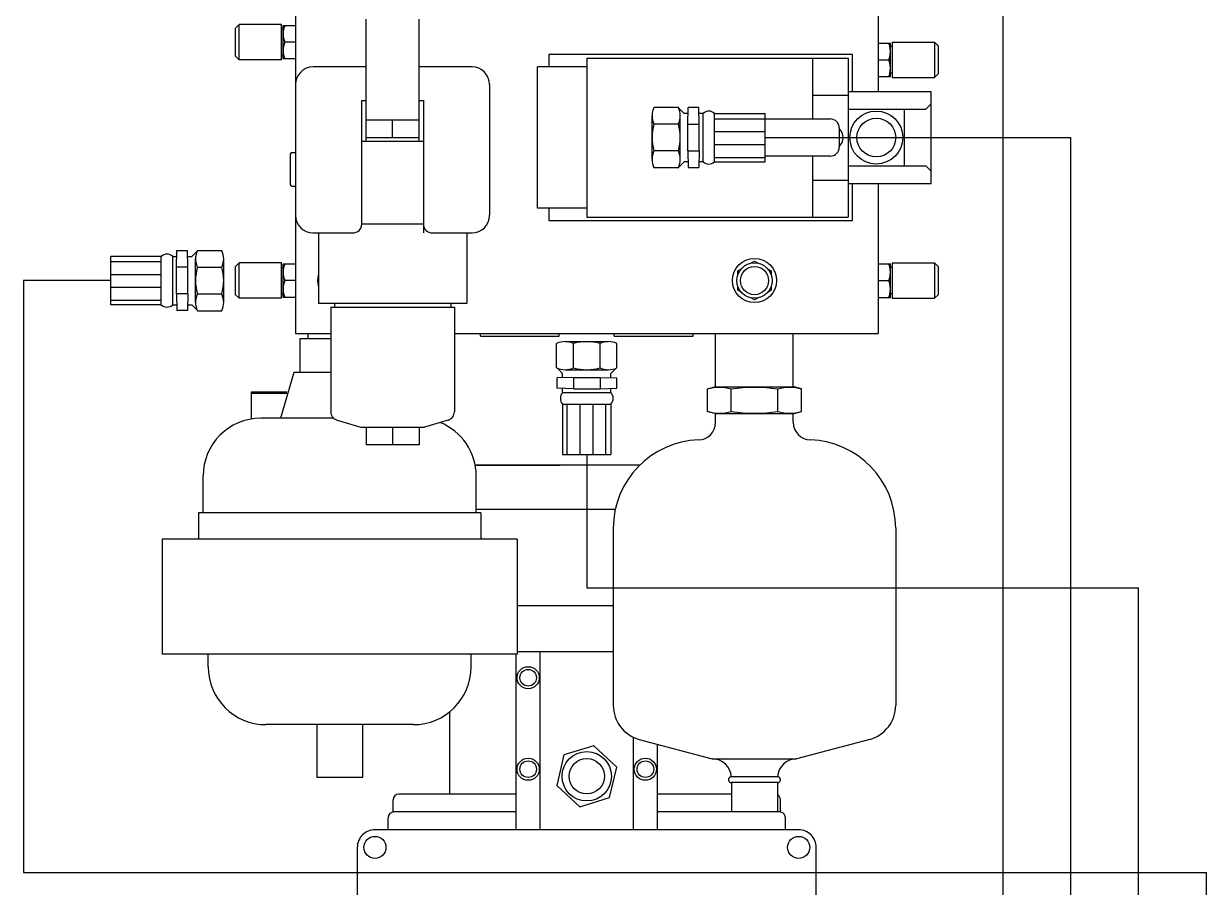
# Model space of a CAD drawing. Extents: x 0 to 34, y 0 to 22.
# Drawn here: x 4.167 to 7.244, y 6.925 to 9.172 of the extents above; entities that cross this region are included whole.
import ezdxf

# ---------------------------------------------------------------- set-up
doc = ezdxf.new("R2010")
doc.units = 0
doc.header["$LTSCALE"] = 0.375
doc.header["$MEASUREMENT"] = 0
doc.linetypes.add('PHANTOM', pattern=[2.5, 1.25, -0.25, 0.25, -0.25, 0.25, -0.25])
doc.layers.get('0').update_dxf_attribs({"color": 4})
for name, color, linetype in [('1', 4, 'Continuous'), ('_GEOM_251_PHAN_67108_0_LEFT_', 251, 'PHANTOM'), ('TEXT', 7, 'Continuous')]:
    doc.layers.add(name, color=color, linetype=linetype)

# ---------------------------------------------------------------- blocks, each defined once
blk = doc.blocks.new('A$C30462145')
at = {"layer": '1', "color": 2, "lineweight": -3}
for p, q in [((0.2384, 2.8986), (0.175, 2.8986)), ((0.2393, 2.8967), (0.253, 2.883)), ((0.263, 2.8549), (0.2641, 2.8984)), ((0.2916, 2.8984), (0.2641, 2.8984)), ((0.2927, 2.8549), (0.2916, 2.8984)), ((0.1701, 2.7636), (0.1701, 2.8768)), ((0.2432, 2.7636), (0.2432, 2.8768)), ((0.2636, 2.883), (0.253, 2.883)), ((0.3027, 2.883), (0.2921, 2.883)), ((0.3027, 2.7574), (0.3027, 2.883)), ((0.3324, 2.7574), (0.3324, 2.883)), ((0.3324, 2.883), (0.4639, 2.883)), ((0.3324, 2.8693), (0.4639, 2.8693)), ((0.4639, 2.7574), (0.4639, 2.883)), ((0.2384, 2.8551), (0.175, 2.8551)), ((0.263, 2.7855), (0.263, 2.8549)), ((0.263, 2.8549), (0.2927, 2.8549)), ((0.2927, 2.7855), (0.2927, 2.8549)), ((0.3324, 2.8356), (0.4639, 2.8356)), ((0.3324, 2.8019), (0.4639, 2.8019)), ((0.2384, 2.7854), (0.175, 2.7854)), ((0.263, 2.7855), (0.2641, 2.742)), ((0.263, 2.7855), (0.2927, 2.7855)), ((0.2927, 2.7855), (0.2916, 2.742)), ((0.2384, 2.7418), (0.175, 2.7418)), ((0.2393, 2.7436), (0.253, 2.7574)), ((0.2636, 2.7574), (0.253, 2.7574)), ((0.2641, 2.742), (0.2916, 2.742)), ((0.3027, 2.7574), (0.2921, 2.7574)), ((0.3324, 2.7682), (0.4639, 2.7682)), ((0.3324, 2.7574), (0.4639, 2.7574)), ((-1.0674, 2.4829), (-1.0663, 2.5263)), ((-1.0663, 2.5263), (-1.0387, 2.5263)), ((-1.0377, 2.4829), (-1.0387, 2.5263)), ((-1.014, 2.5246), (-1.0277, 2.511)), ((-1.0131, 2.5266), (-0.9496, 2.5266)), ((-1.2386, 2.3853), (-1.2386, 2.511)), ((-1.1071, 2.511), (-1.2386, 2.511)), ((-1.1071, 2.4973), (-1.2386, 2.4973)), ((-1.1071, 2.3853), (-1.1071, 2.511)), ((-1.0774, 2.3853), (-1.0774, 2.511)), ((-1.0774, 2.511), (-1.0668, 2.511)), ((-1.0383, 2.511), (-1.0277, 2.511)), ((-1.0179, 2.3915), (-1.0179, 2.5048)), ((-0.9448, 2.3915), (-0.9448, 2.5048)), ((-1.1071, 2.4635), (-1.2386, 2.4635)), ((-1.0674, 2.4134), (-1.0674, 2.4829)), ((-1.0377, 2.4829), (-1.0674, 2.4829)), ((-1.0377, 2.4134), (-1.0377, 2.4829)), ((-1.0131, 2.483), (-0.9496, 2.483)), ((-1.1071, 2.4298), (-1.2386, 2.4298)), ((-1.0674, 2.4134), (-1.0663, 2.37)), ((-1.0377, 2.4134), (-1.0674, 2.4134)), ((-1.0377, 2.4134), (-1.0387, 2.37)), ((-1.0131, 2.4133), (-0.9496, 2.4133)), ((-1.1071, 2.3961), (-1.2386, 2.3961)), ((-1.1071, 2.3853), (-1.2386, 2.3853)), ((-1.0774, 2.3853), (-1.0668, 2.3853)), ((-1.0387, 2.37), (-1.0663, 2.37)), ((-1.0383, 2.3853), (-1.0277, 2.3853)), ((-1.0139, 2.3716), (-1.0277, 2.3853)), ((-1.0131, 2.3698), (-0.9496, 2.3698)), ((-0.0784, 2.221), (-0.0784, 2.2845)), ((-0.0566, 2.2893), (0.0566, 2.2893)), ((-0.0348, 2.221), (-0.0348, 2.2845)), ((0.0348, 2.221), (0.0348, 2.2845)), ((0.0784, 2.221), (0.0784, 2.2845)), ((-0.0766, 2.2202), (-0.0628, 2.2065)), ((-0.0566, 2.2162), (0.0566, 2.2162)), ((0.0765, 2.2202), (0.0628, 2.2065)), ((-0.0347, 2.1965), (-0.0782, 2.1954)), ((-0.0782, 2.1954), (-0.0782, 2.1679)), ((-0.0628, 2.1959), (-0.0628, 2.2065)), ((-0.0347, 2.1965), (0.0347, 2.1965)), ((-0.0347, 2.1965), (-0.0347, 2.1668)), ((0.0347, 2.1965), (0.0782, 2.1954)), ((0.0347, 2.1965), (0.0347, 2.1668)), ((0.0628, 2.1959), (0.0628, 2.2065)), ((0.0782, 2.1679), (0.0782, 2.1954)), ((-0.0347, 2.1668), (-0.0782, 2.1679)), ((-0.0628, 2.1568), (-0.0628, 2.1674)), ((-0.0628, 2.1568), (0.0628, 2.1568)), ((-0.0347, 2.1668), (0.0347, 2.1668)), ((0.0347, 2.1668), (0.0782, 2.1679)), ((0.0628, 2.1568), (0.0628, 2.1674)), ((-0.0628, 2.1271), (0.0628, 2.1271)), ((-0.0628, 2.1271), (-0.0628, 1.9956)), ((-0.052, 2.1271), (-0.052, 1.9956)), ((-0.0183, 2.1271), (-0.0183, 1.9956)), ((0.0154, 2.1271), (0.0154, 1.9956)), ((0.0491, 2.1271), (0.0491, 1.9956)), ((0.0628, 2.1271), (0.0628, 1.9956)), ((-0.0628, 1.9956), (0.0628, 1.9956))]:
    blk.add_line(p, q, dxfattribs=at)
for centre, radius, start, end in [((0.2219, 2.8768), 0.0518, 155.1171, 204.8829), ((0.1915, 2.8768), 0.0518, 335.1171, 24.8829), ((0.3175, 2.8674), 0.0216, 46.4389, 133.5611), ((0.2989, 2.8202), 0.1288, 164.2981, 195.7019), ((0.1145, 2.8202), 0.1288, 344.2981, 15.7019), ((0.2219, 2.7636), 0.0518, 155.1171, 204.8829), ((0.1915, 2.7636), 0.0518, 335.1171, 24.8829), ((0.3175, 2.773), 0.0216, 226.4389, 313.5611), ((-0.9662, 2.5048), 0.0518, 155.1171, 204.8829), ((-0.9966, 2.5048), 0.0518, 335.1171, 24.8829), ((-1.0922, 2.4954), 0.0216, 46.4389, 133.5611), ((-0.8892, 2.4482), 0.1288, 164.2981, 195.7019), ((-1.0736, 2.4482), 0.1288, 344.2981, 15.7019), ((-0.9662, 2.3915), 0.0518, 155.1171, 204.8829), ((-0.9966, 2.3915), 0.0518, 335.1171, 24.8829), ((-1.0922, 2.401), 0.0216, 226.4389, 313.5611), ((-0.0566, 2.2376), 0.0518, 65.1171, 114.8829), ((0, 2.1606), 0.1288, 74.2981, 105.7019), ((0.0566, 2.2376), 0.0518, 65.1171, 114.8829), ((-0.0566, 2.268), 0.0518, 245.1171, 294.8829), ((0, 2.345), 0.1288, 254.2981, 285.7019), ((0.0566, 2.268), 0.0518, 245.1171, 294.8829), ((-0.0472, 2.1419), 0.0216, 136.4389, 223.5611), ((0.0472, 2.1419), 0.0216, 316.4389, 43.5611)]:
    blk.add_arc(centre, radius, start, end, dxfattribs=at)
at = {"layer": '_GEOM_251_PHAN_67108_0_LEFT_', "linetype": 'Continuous', "lineweight": -3, "ltscale": 0.4533}
for p, q in [((-0.7579, 3.4127), (-0.7579, 2.3104)), ((-0.3445, 2.3104), (0.7579, 2.3104))]:
    blk.add_line(p, q, dxfattribs=at)
at = {"layer": '_GEOM_251_PHAN_67108_0_LEFT_', "linetype": 'Continuous', "lineweight": -3, "ltscale": 0.1946}
blk.add_line((0.7579, 3.4127), (0.7579, 2.9396), dxfattribs=at)
at = {"layer": '_GEOM_251_PHAN_67108_0_LEFT_', "linetype": 'Continuous', "lineweight": -3, "ltscale": 0.0053}
for p, q in [((-0.9049, 3.1142), (-0.914, 3.105)), ((0.9049, 3.0682), (0.914, 3.0591)), ((-0.9049, 3.0223), (-0.914, 3.0315)), ((0.9049, 2.9764), (0.914, 2.9856)), ((-0.9049, 2.4941), (-0.914, 2.4849)), ((0.9049, 2.4941), (0.914, 2.4849)), ((-0.9049, 2.4022), (-0.914, 2.4114)), ((0.9049, 2.4022), (0.914, 2.4114))]:
    blk.add_line(p, q, dxfattribs=at)
at = {"layer": '_GEOM_251_PHAN_67108_0_LEFT_', "linetype": 'Continuous', "lineweight": -3, "ltscale": 0.0378}
for p, q in [((-0.9049, 3.0223), (-0.9049, 3.1142)), ((-0.7946, 3.0223), (-0.7946, 3.1142)), ((0.7946, 3.0682), (0.7946, 2.9764)), ((0.9049, 3.0682), (0.9049, 2.9764)), ((0.5879, 2.9309), (0.6798, 2.9309)), ((0.5879, 2.7095), (0.6798, 2.7095)), ((-0.9049, 2.4022), (-0.9049, 2.4941)), ((-0.7946, 2.4022), (-0.7946, 2.4941)), ((0.7946, 2.4941), (0.7946, 2.4022)), ((0.9049, 2.4941), (0.9049, 2.4022)), ((-0.7579, 2.3104), (-0.666, 2.3104)), ((0.3353, 2.1716), (0.3353, 2.3104)), ((0.5374, 2.1716), (0.5374, 2.3104)), ((-0.8727, 2.1588), (-0.7808, 2.1588)), ((-0.7808, 2.1542), (-0.8727, 2.1542))]:
    blk.add_line(p, q, dxfattribs=at)
at = {"layer": '_GEOM_251_PHAN_67108_0_LEFT_', "linetype": 'Continuous', "lineweight": -3, "ltscale": 0.0453}
for p, q in [((-0.7946, 3.1142), (-0.9049, 3.1142)), ((0.7946, 3.0682), (0.9049, 3.0682)), ((-0.7946, 3.0223), (-0.9049, 3.0223)), ((0.7946, 2.9764), (0.9049, 2.9764)), ((-0.7946, 2.4941), (-0.9049, 2.4941)), ((0.7946, 2.4941), (0.9049, 2.4941)), ((-0.7946, 2.4022), (-0.9049, 2.4022)), ((0.7946, 2.4022), (0.9049, 2.4022))]:
    blk.add_line(p, q, dxfattribs=at)
at = {"layer": '_GEOM_251_PHAN_67108_0_LEFT_', "linetype": 'Continuous', "lineweight": -3, "ltscale": 0.0359}
for p, q in [((-0.79, 3.0246), (-0.79, 3.1119)), ((0.79, 2.9787), (0.79, 3.0659)), ((-0.79, 2.4045), (-0.79, 2.4918)), ((0.79, 2.4045), (0.79, 2.4918)), ((-0.7464, 2.2966), (-0.7464, 2.2093))]:
    blk.add_line(p, q, dxfattribs=at)
at = {"layer": '_GEOM_251_PHAN_67108_0_LEFT_', "linetype": 'Continuous', "lineweight": -3, "ltscale": 0.0132}
for p, q in [((-0.79, 3.1119), (-0.7579, 3.1119)), ((0.7579, 3.0659), (0.79, 3.0659)), ((-0.7579, 3.0246), (-0.79, 3.0246)), ((-0.0988, 3.0361), (-0.0988, 3.0039)), ((0.7579, 2.9787), (0.79, 2.9787)), ((-0.0988, 2.6365), (-0.0988, 2.6043)), ((-0.79, 2.4918), (-0.7579, 2.4918)), ((0.7579, 2.4918), (0.79, 2.4918)), ((-0.7579, 2.4045), (-0.79, 2.4045)), ((0.7579, 2.4045), (0.79, 2.4045))]:
    blk.add_line(p, q, dxfattribs=at)
at = {"layer": '_GEOM_251_PHAN_67108_0_LEFT_', "linetype": 'Continuous', "lineweight": -3}
for p, q in [((-0.7869, 3.1093), (-0.7877, 3.1068)), ((-0.7861, 3.1119), (-0.7869, 3.1093)), ((-0.7898, 3.0948), (-0.79, 3.0924)), ((-0.79, 3.0924), (-0.79, 3.0901)), ((-0.79, 3.0901), (-0.79, 3.0877)), ((-0.79, 3.0877), (-0.7898, 3.0853)), ((-0.7896, 3.0972), (-0.7898, 3.0948)), ((-0.7898, 3.0853), (-0.7896, 3.0829)), ((-0.7892, 3.0996), (-0.7896, 3.0972)), ((-0.7896, 3.0829), (-0.7892, 3.0805)), ((-0.7888, 3.102), (-0.7892, 3.0996)), ((-0.7892, 3.0805), (-0.7888, 3.0781)), ((-0.7883, 3.1044), (-0.7888, 3.102)), ((-0.7888, 3.0781), (-0.7883, 3.0757)), ((-0.7877, 3.1068), (-0.7883, 3.1044)), ((-0.7898, 3.0512), (-0.79, 3.0488)), ((-0.79, 3.0488), (-0.79, 3.0464)), ((-0.7896, 3.0536), (-0.7898, 3.0512)), ((-0.7892, 3.0559), (-0.7896, 3.0536)), ((-0.7888, 3.0583), (-0.7892, 3.0559)), ((-0.7883, 3.0608), (-0.7888, 3.0583)), ((-0.7883, 3.0757), (-0.7877, 3.0733)), ((-0.7877, 3.0632), (-0.7883, 3.0608)), ((-0.7877, 3.0733), (-0.7869, 3.0708)), ((-0.7869, 3.0657), (-0.7877, 3.0632)), ((-0.7869, 3.0708), (-0.7861, 3.0682)), ((-0.7861, 3.0682), (-0.7869, 3.0657)), ((0.7869, 3.0634), (0.7861, 3.0659)), ((0.7877, 3.0609), (0.7869, 3.0634)), ((0.7883, 3.0585), (0.7877, 3.0609)), ((0.7888, 3.056), (0.7883, 3.0585)), ((0.7892, 3.0537), (0.7888, 3.056)), ((0.7896, 3.0513), (0.7892, 3.0537)), ((0.7898, 3.0489), (0.7896, 3.0513)), ((0.79, 3.0465), (0.7898, 3.0489)), ((-0.79, 3.0464), (-0.79, 3.044)), ((-0.79, 3.044), (-0.7898, 3.0417)), ((-0.7898, 3.0417), (-0.7896, 3.0393)), ((-0.7896, 3.0393), (-0.7892, 3.0369)), ((-0.7892, 3.0369), (-0.7888, 3.0345)), ((-0.7888, 3.0345), (-0.7883, 3.0321)), ((-0.7883, 3.0321), (-0.7877, 3.0297)), ((-0.7877, 3.0297), (-0.7869, 3.0272)), ((-0.7869, 3.0272), (-0.7861, 3.0246)), ((0.7861, 3.0223), (0.7869, 3.0249)), ((0.7869, 3.0198), (0.7861, 3.0223)), ((0.7869, 3.0249), (0.7877, 3.0274)), ((0.7877, 3.0173), (0.7869, 3.0198)), ((0.7877, 3.0274), (0.7883, 3.0298)), ((0.7883, 3.0148), (0.7877, 3.0173)), ((0.7883, 3.0298), (0.7888, 3.0322)), ((0.7888, 3.0322), (0.7892, 3.0346)), ((0.7892, 3.0346), (0.7896, 3.037)), ((0.7896, 3.037), (0.7898, 3.0394)), ((0.7898, 3.0394), (0.79, 3.0417)), ((0.79, 3.0441), (0.79, 3.0465)), ((0.79, 3.0417), (0.79, 3.0441)), ((0.7877, 2.9837), (0.7883, 2.9862)), ((0.7888, 3.0124), (0.7883, 3.0148)), ((0.7883, 2.9862), (0.7888, 2.9886)), ((0.7892, 3.01), (0.7888, 3.0124)), ((0.7888, 2.9886), (0.7892, 2.991)), ((0.7896, 3.0076), (0.7892, 3.01)), ((0.7892, 2.991), (0.7896, 2.9934)), ((0.7898, 3.0053), (0.7896, 3.0076)), ((0.7896, 2.9934), (0.7898, 2.9957)), ((0.79, 3.0029), (0.7898, 3.0053)), ((0.7898, 2.9957), (0.79, 2.9981)), ((0.79, 3.0005), (0.79, 3.0029)), ((0.79, 2.9981), (0.79, 3.0005)), ((0.7861, 2.9787), (0.7869, 2.9812)), ((0.7869, 2.9812), (0.7877, 2.9837)), ((-0.7898, 2.4747), (-0.79, 2.4724)), ((-0.79, 2.4724), (-0.79, 2.47)), ((-0.79, 2.47), (-0.79, 2.4676)), ((-0.79, 2.4676), (-0.7898, 2.4652)), ((-0.7896, 2.4771), (-0.7898, 2.4747)), ((-0.7898, 2.4652), (-0.7896, 2.4628)), ((-0.7892, 2.4795), (-0.7896, 2.4771)), ((-0.7896, 2.4628), (-0.7892, 2.4605)), ((-0.7888, 2.4819), (-0.7892, 2.4795)), ((-0.7883, 2.4843), (-0.7888, 2.4819)), ((-0.7877, 2.4868), (-0.7883, 2.4843)), ((-0.7869, 2.4892), (-0.7877, 2.4868)), ((-0.7861, 2.4918), (-0.7869, 2.4892)), ((0.7869, 2.4892), (0.7861, 2.4918)), ((0.7877, 2.4868), (0.7869, 2.4892)), ((0.7883, 2.4843), (0.7877, 2.4868)), ((0.7888, 2.4819), (0.7883, 2.4843)), ((0.7892, 2.4795), (0.7888, 2.4819)), ((0.7896, 2.4771), (0.7892, 2.4795)), ((0.7892, 2.4605), (0.7896, 2.4628)), ((0.7898, 2.4747), (0.7896, 2.4771)), ((0.7896, 2.4628), (0.7898, 2.4652)), ((0.79, 2.4724), (0.7898, 2.4747)), ((0.7898, 2.4652), (0.79, 2.4676)), ((0.79, 2.47), (0.79, 2.4724)), ((0.79, 2.4676), (0.79, 2.47)), ((-0.7896, 2.4335), (-0.7898, 2.4311)), ((-0.7892, 2.4359), (-0.7896, 2.4335)), ((-0.7892, 2.4605), (-0.7888, 2.4581)), ((-0.7888, 2.4383), (-0.7892, 2.4359)), ((-0.7888, 2.4581), (-0.7883, 2.4557)), ((-0.7883, 2.4407), (-0.7888, 2.4383)), ((-0.7883, 2.4557), (-0.7877, 2.4532)), ((-0.7877, 2.4431), (-0.7883, 2.4407)), ((-0.7877, 2.4532), (-0.7869, 2.4507)), ((-0.7869, 2.4456), (-0.7877, 2.4431)), ((-0.7869, 2.4507), (-0.7861, 2.4482)), ((-0.7861, 2.4482), (-0.7869, 2.4456)), ((0.7861, 2.4482), (0.7869, 2.4507)), ((0.7869, 2.4456), (0.7861, 2.4482)), ((0.7869, 2.4507), (0.7877, 2.4532)), ((0.7877, 2.4431), (0.7869, 2.4456)), ((0.7877, 2.4532), (0.7883, 2.4557)), ((0.7883, 2.4407), (0.7877, 2.4431)), ((0.7883, 2.4557), (0.7888, 2.4581)), ((0.7888, 2.4383), (0.7883, 2.4407)), ((0.7888, 2.4581), (0.7892, 2.4605)), ((0.7892, 2.4359), (0.7888, 2.4383)), ((0.7896, 2.4335), (0.7892, 2.4359)), ((0.7898, 2.4311), (0.7896, 2.4335)), ((-0.7898, 2.4311), (-0.79, 2.4287)), ((-0.79, 2.4287), (-0.79, 2.4263)), ((-0.79, 2.4263), (-0.79, 2.424)), ((-0.79, 2.424), (-0.7898, 2.4216)), ((-0.7898, 2.4216), (-0.7896, 2.4192)), ((-0.7896, 2.4192), (-0.7892, 2.4168)), ((-0.7892, 2.4168), (-0.7888, 2.4144)), ((-0.7888, 2.4144), (-0.7883, 2.412)), ((-0.7883, 2.412), (-0.7877, 2.4096)), ((-0.7877, 2.4096), (-0.7869, 2.4071)), ((-0.7869, 2.4071), (-0.7861, 2.4045)), ((0.7861, 2.4045), (0.7869, 2.4071)), ((0.7869, 2.4071), (0.7877, 2.4096)), ((0.7877, 2.4096), (0.7883, 2.412)), ((0.7883, 2.412), (0.7888, 2.4144)), ((0.7888, 2.4144), (0.7892, 2.4168)), ((0.7892, 2.4168), (0.7896, 2.4192)), ((0.7896, 2.4192), (0.7898, 2.4216)), ((0.79, 2.4287), (0.7898, 2.4311)), ((0.7898, 2.4216), (0.79, 2.424)), ((0.79, 2.4263), (0.79, 2.4287)), ((0.79, 2.424), (0.79, 2.4263)), ((0.3144, 2.167), (0.3221, 2.1687)), ((0.3221, 2.1687), (0.3297, 2.17)), ((0.3297, 2.17), (0.3373, 2.1708)), ((0.3373, 2.1708), (0.3449, 2.171)), ((0.3449, 2.171), (0.3525, 2.1708)), ((0.3525, 2.1708), (0.36, 2.17)), ((0.36, 2.17), (0.3676, 2.1687)), ((0.3676, 2.1687), (0.3754, 2.167)), ((0.3754, 2.167), (0.3909, 2.1687)), ((0.3909, 2.1687), (0.406, 2.17)), ((0.406, 2.17), (0.4212, 2.1708)), ((0.4212, 2.1708), (0.4364, 2.171)), ((0.4364, 2.171), (0.4515, 2.1708)), ((0.4515, 2.1708), (0.4667, 2.17)), ((0.4667, 2.17), (0.4818, 2.1687)), ((0.4818, 2.1687), (0.4973, 2.167)), ((0.4973, 2.167), (0.5051, 2.1687)), ((0.5051, 2.1687), (0.5127, 2.17)), ((0.5127, 2.17), (0.5202, 2.1708)), ((0.5202, 2.1708), (0.5278, 2.171)), ((0.5278, 2.171), (0.5354, 2.1708)), ((0.543, 2.17), (0.5506, 2.1687)), ((0.5506, 2.1687), (0.5583, 2.167)), ((0.3144, 2.1073), (0.3221, 2.1056)), ((0.3221, 2.1056), (0.3297, 2.1043)), ((0.3297, 2.1043), (0.3373, 2.1035)), ((0.3373, 2.1035), (0.3449, 2.1032)), ((0.3449, 2.1032), (0.3525, 2.1035)), ((0.3525, 2.1035), (0.36, 2.1043)), ((0.36, 2.1043), (0.3676, 2.1056)), ((0.3676, 2.1056), (0.3754, 2.1073)), ((0.3754, 2.1073), (0.3909, 2.1056)), ((0.3909, 2.1056), (0.406, 2.1043)), ((0.406, 2.1043), (0.4212, 2.1035)), ((0.4212, 2.1035), (0.4364, 2.1032)), ((0.4364, 2.1032), (0.4515, 2.1035)), ((0.4515, 2.1035), (0.4667, 2.1043)), ((0.4667, 2.1043), (0.4818, 2.1056)), ((0.4818, 2.1056), (0.4973, 2.1073)), ((0.4973, 2.1073), (0.5051, 2.1056)), ((0.5051, 2.1056), (0.5127, 2.1043)), ((0.5127, 2.1043), (0.5202, 2.1035)), ((0.5202, 2.1035), (0.5278, 2.1032)), ((0.5278, 2.1032), (0.5354, 2.1035)), ((0.543, 2.1043), (0.5506, 2.1056)), ((0.5506, 2.1056), (0.5583, 2.1073))]:
    blk.add_line(p, q, dxfattribs=at)
at = {"layer": '_GEOM_251_PHAN_67108_0_LEFT_', "linetype": 'Continuous', "lineweight": -3, "ltscale": 0.1303}
for p, q in [((-0.5741, 2.811), (-0.5741, 3.128)), ((-0.4364, 2.811), (-0.4364, 3.128))]:
    blk.add_line(p, q, dxfattribs=at)
at = {"layer": '_GEOM_251_PHAN_67108_0_LEFT_', "linetype": 'Continuous', "lineweight": -3, "ltscale": 0.0302}
for p, q in [((-0.914, 3.0315), (-0.914, 3.105)), ((0.914, 3.0591), (0.914, 2.9856)), ((-0.914, 2.4114), (-0.914, 2.4849)), ((0.914, 2.4849), (0.914, 2.4114))]:
    blk.add_line(p, q, dxfattribs=at)
at = {"layer": '_GEOM_251_PHAN_67108_0_LEFT_', "linetype": 'Continuous', "lineweight": -3, "ltscale": 0.0019}
for p, q in [((-0.7946, 3.1027), (-0.79, 3.1027)), ((0.7946, 3.0568), (0.79, 3.0568)), ((-0.7946, 3.0338), (-0.79, 3.0338)), ((0.7946, 2.9879), (0.79, 2.9879)), ((-0.7946, 2.4826), (-0.79, 2.4826)), ((0.7946, 2.4826), (0.79, 2.4826)), ((-0.7946, 2.4137), (-0.79, 2.4137)), ((0.7946, 2.4137), (0.79, 2.4137))]:
    blk.add_line(p, q, dxfattribs=at)
at = {"layer": '_GEOM_251_PHAN_67108_0_LEFT_', "linetype": 'Continuous', "lineweight": -3, "ltscale": 0.0116}
for p, q in [((-0.7579, 3.0682), (-0.7861, 3.0682)), ((0.7579, 3.0223), (0.7861, 3.0223)), ((-0.7579, 2.4482), (-0.7861, 2.4482)), ((0.7579, 2.4482), (0.7861, 2.4482))]:
    blk.add_line(p, q, dxfattribs=at)
at = {"layer": '_GEOM_251_PHAN_67108_0_LEFT_', "linetype": 'Continuous', "lineweight": -3, "ltscale": 0.3249}
for p, q in [((0.6913, 3.0361), (-0.0988, 3.0361)), ((-0.0988, 2.6043), (0.6913, 2.6043))]:
    blk.add_line(p, q, dxfattribs=at)
at = {"layer": '_GEOM_251_PHAN_67108_0_LEFT_', "linetype": 'Continuous', "lineweight": -3, "ltscale": 0.17}
for p, q in [((0, 3.0269), (0, 2.6135)), ((0.6798, 3.0269), (0.6798, 2.6135))]:
    blk.add_line(p, q, dxfattribs=at)
at = {"layer": '_GEOM_251_PHAN_67108_0_LEFT_', "linetype": 'Continuous', "lineweight": -3, "ltscale": 0.2796}
for p, q in [((0, 3.0269), (0.6798, 3.0269)), ((0, 2.6135), (0.6798, 2.6135))]:
    blk.add_line(p, q, dxfattribs=at)
at = {"layer": '_GEOM_251_PHAN_67108_0_LEFT_', "linetype": 'Continuous', "lineweight": -3, "ltscale": 0.0652}
for p, q in [((0.5879, 2.8684), (0.5879, 3.0269)), ((0.5879, 2.6135), (0.5879, 2.772))]:
    blk.add_line(p, q, dxfattribs=at)
at = {"layer": '_GEOM_251_PHAN_67108_0_LEFT_', "linetype": 'Continuous', "lineweight": -3, "ltscale": 0.0397}
for p, q in [((0.6913, 2.9396), (0.6913, 3.0361)), ((0.6913, 2.6043), (0.6913, 2.7008)), ((-0.666, 2.2093), (-0.7625, 2.2093))]:
    blk.add_line(p, q, dxfattribs=at)
at = {"layer": '_GEOM_251_PHAN_67108_0_LEFT_', "linetype": 'Continuous', "lineweight": -3, "ltscale": 0.0567}
for p, q in [((-0.5741, 3.0039), (-0.7119, 3.0039)), ((-0.2986, 3.0039), (-0.4364, 3.0039)), ((-0.5741, 2.8661), (-0.4364, 2.8661)), ((-0.5741, 2.8202), (-0.4364, 2.8202)), ((-0.4364, 2.021), (-0.5741, 2.021)), ((-0.7028, 1.2931), (-0.7028, 1.1553)), ((-0.5833, 1.2931), (-0.5833, 1.1553)), ((0.3766, 1.1423), (0.3766, 1.0664)), ((0.4961, 1.1423), (0.4961, 1.0664))]:
    blk.add_line(p, q, dxfattribs=at)
at = {"layer": '_GEOM_251_PHAN_67108_0_LEFT_', "linetype": 'Continuous', "lineweight": -3, "ltscale": 0.1511}
blk.add_line((-0.1286, 2.6365), (-0.1286, 3.0039), dxfattribs=at)
at = {"layer": '_GEOM_251_PHAN_67108_0_LEFT_', "linetype": 'Continuous', "lineweight": -3, "ltscale": 0.0529}
for p, q in [((0, 3.0039), (-0.1286, 3.0039)), ((0, 2.6365), (-0.1286, 2.6365))]:
    blk.add_line(p, q, dxfattribs=at)
at = {"layer": '_GEOM_251_PHAN_67108_0_LEFT_', "linetype": 'Continuous', "lineweight": -3, "ltscale": 0.1398}
blk.add_line((-0.2526, 2.6181), (-0.2526, 2.958), dxfattribs=at)
at = {"layer": '_GEOM_251_PHAN_67108_0_LEFT_', "linetype": 'Continuous', "lineweight": -3, "ltscale": 0.0888}
for p, q in [((0.6798, 2.9396), (0.8957, 2.9396)), ((0.6798, 2.7008), (0.8957, 2.7008))]:
    blk.add_line(p, q, dxfattribs=at)
at = {"layer": '_GEOM_251_PHAN_67108_0_LEFT_', "linetype": 'Continuous', "lineweight": -3, "ltscale": 0.0982}
blk.add_line((0.8957, 2.7008), (0.8957, 2.9396), dxfattribs=at)
at = {"layer": '_GEOM_251_PHAN_67108_0_LEFT_', "linetype": 'Continuous', "lineweight": -3, "ltscale": 0.1322}
for p, q in [((-0.5856, 2.5951), (-0.5856, 2.9167)), ((-0.666, 2.3793), (-0.3445, 2.3793))]:
    blk.add_line(p, q, dxfattribs=at)
at = {"layer": '_GEOM_251_PHAN_67108_0_LEFT_', "linetype": 'Continuous', "lineweight": -3, "ltscale": 0.0047}
for p, q in [((-0.5856, 2.9167), (-0.5741, 2.9167)), ((-0.4364, 2.9167), (-0.4249, 2.9167))]:
    blk.add_line(p, q, dxfattribs=at)
at = {"layer": '_GEOM_251_PHAN_67108_0_LEFT_', "linetype": 'Continuous', "lineweight": -3, "ltscale": 0.1417}
for p, q in [((-0.4249, 2.9167), (-0.4249, 2.5722)), ((-0.504, 1.0661), (-0.504, 1.0976)), ((0.504, 1.0661), (0.504, 1.0976)), ((-0.5167, 1.0195), (-0.5167, 1.0511)), ((0.5167, 1.0195), (0.5167, 1.0511))]:
    blk.add_line(p, q, dxfattribs=at)
at = {"layer": '_GEOM_251_PHAN_67108_0_LEFT_', "linetype": 'Continuous', "lineweight": -3, "ltscale": 0.0831}
for p, q in [((0.6798, 2.8937), (0.8819, 2.8937)), ((0.6798, 2.7467), (0.8819, 2.7467))]:
    blk.add_line(p, q, dxfattribs=at)
at = {"layer": '_GEOM_251_PHAN_67108_0_LEFT_', "linetype": 'Continuous', "lineweight": -3, "ltscale": 0.0604}
blk.add_line((0.8268, 2.7467), (0.8268, 2.8937), dxfattribs=at)
at = {"layer": '_GEOM_251_PHAN_67108_0_LEFT_', "linetype": 'Continuous', "lineweight": -3, "ltscale": 0.008}
for p, q in [((0.8819, 2.8937), (0.8957, 2.9075)), ((0.8819, 2.7467), (0.8957, 2.7329))]:
    blk.add_line(p, q, dxfattribs=at)
at = {"layer": '_GEOM_251_PHAN_67108_0_LEFT_', "linetype": 'Continuous', "lineweight": -3, "ltscale": 0.0189}
for p, q in [((-0.5052, 2.8202), (-0.5052, 2.8661)), ((-0.5741, 2.0669), (-0.5741, 2.021)), ((-0.5052, 2.0669), (-0.5052, 2.021)), ((-0.4364, 2.0669), (-0.4364, 2.021))]:
    blk.add_line(p, q, dxfattribs=at)
at = {"layer": '_GEOM_251_PHAN_67108_0_LEFT_', "linetype": 'Continuous', "lineweight": -3, "ltscale": 0.0699}
for p, q in [((0.6339, 2.8684), (0.4639, 2.8684)), ((0.6339, 2.772), (0.4639, 2.772))]:
    blk.add_line(p, q, dxfattribs=at)
at = {"layer": '_GEOM_251_PHAN_67108_0_LEFT_', "linetype": 'Continuous', "lineweight": -3, "ltscale": 0.0208}
blk.add_line((0.6568, 2.8455), (0.6568, 2.7949), dxfattribs=at)
at = {"layer": '_GEOM_251_PHAN_67108_0_LEFT_', "linetype": 'Continuous', "lineweight": -3, "ltscale": 0.0661}
for p, q in [((-0.5856, 2.811), (-0.4249, 2.811)), ((-0.4249, 2.5951), (-0.5856, 2.5951))]:
    blk.add_line(p, q, dxfattribs=at)
at = {"layer": '_GEOM_251_PHAN_67108_0_LEFT_', "linetype": 'Continuous', "lineweight": -3, "ltscale": 0.0321}
blk.add_line((-0.7717, 2.7766), (-0.7717, 2.6985), dxfattribs=at)
at = {"layer": '_GEOM_251_PHAN_67108_0_LEFT_', "linetype": 'Continuous', "lineweight": -3, "ltscale": 0.0038}
for p, q in [((-0.7671, 2.7812), (-0.7579, 2.7812)), ((-0.7671, 2.6939), (-0.7579, 2.6939)), ((-0.6568, 2.3885), (-0.6568, 2.3793)), ((-0.3537, 2.3885), (-0.3537, 2.3793))]:
    blk.add_line(p, q, dxfattribs=at)
at = {"layer": '_GEOM_251_PHAN_67108_0_LEFT_', "linetype": 'Continuous', "lineweight": -3, "ltscale": 0.1606}
blk.add_line((0.7579, 2.7008), (0.7579, 2.3104), dxfattribs=at)
at = {"layer": '_GEOM_251_PHAN_67108_0_LEFT_', "linetype": 'Continuous', "lineweight": -3, "ltscale": 0.0425}
for p, q in [((-0.7119, 2.5722), (-0.6086, 2.5722)), ((-0.4019, 2.5722), (-0.2986, 2.5722))]:
    blk.add_line(p, q, dxfattribs=at)
at = {"layer": '_GEOM_251_PHAN_67108_0_LEFT_', "linetype": 'Continuous', "lineweight": -3, "ltscale": 0.0756}
for p, q in [((-0.6982, 2.5722), (-0.6982, 2.3885)), ((-0.3123, 2.5722), (-0.3123, 2.3885))]:
    blk.add_line(p, q, dxfattribs=at)
at = {"layer": '_GEOM_251_PHAN_67108_0_LEFT_', "linetype": 'Continuous', "lineweight": -3, "ltscale": 0.0045}
for p, q in [((0.4269, 2.4931), (0.4364, 2.4985)), ((0.4364, 2.4985), (0.4458, 2.4931)), ((0.3927, 2.4734), (0.4022, 2.4788)), ((0.3927, 2.4625), (0.3927, 2.4734)), ((0.4705, 2.4788), (0.48, 2.4734)), ((0.48, 2.4734), (0.48, 2.4625)), ((0.3927, 2.423), (0.3927, 2.4338)), ((0.48, 2.4338), (0.48, 2.423)), ((0.4022, 2.4175), (0.3927, 2.423)), ((0.4364, 2.3978), (0.4269, 2.4033)), ((0.4458, 2.4033), (0.4364, 2.3978)), ((0.48, 2.423), (0.4705, 2.4175))]:
    blk.add_line(p, q, dxfattribs=at)
at = {"layer": '_GEOM_251_PHAN_67108_0_LEFT_', "linetype": 'Continuous', "lineweight": -3, "ltscale": 0.1587}
blk.add_line((-0.3123, 2.3885), (-0.6982, 2.3885), dxfattribs=at)
at = {"layer": '_GEOM_251_PHAN_67108_0_LEFT_', "linetype": 'Continuous', "lineweight": -3, "ltscale": 0.1119}
for p, q in [((-0.666, 2.3793), (-0.666, 2.1071)), ((-0.3445, 2.3793), (-0.3445, 2.1071))]:
    blk.add_line(p, q, dxfattribs=at)
at = {"layer": '_GEOM_251_PHAN_67108_0_LEFT_', "linetype": 'Continuous', "lineweight": -3, "ltscale": 0.0057}
blk.add_line((-0.7257, 2.3104), (-0.7257, 2.2966), dxfattribs=at)
at = {"layer": '_GEOM_251_PHAN_67108_0_LEFT_', "linetype": 'Continuous', "lineweight": -3, "ltscale": 0.0028}
for p, q in [((-0.2768, 2.3035), (-0.2768, 2.3104)), ((-0.0716, 2.3035), (-0.0716, 2.3104)), ((0.0716, 2.3035), (0.0716, 2.3104)), ((0.2768, 2.3035), (0.2768, 2.3104))]:
    blk.add_line(p, q, dxfattribs=at)
at = {"layer": '_GEOM_251_PHAN_67108_0_LEFT_', "linetype": 'Continuous', "lineweight": -3, "ltscale": 0.0331}
blk.add_line((-0.666, 2.2966), (-0.7464, 2.2966), dxfattribs=at)
at = {"layer": '_GEOM_251_PHAN_67108_0_LEFT_', "linetype": 'Continuous', "lineweight": -3, "ltscale": 0.0844}
for p, q in [((-0.2768, 2.3035), (-0.0716, 2.3035)), ((0.0716, 2.3035), (0.2768, 2.3035))]:
    blk.add_line(p, q, dxfattribs=at)
at = {"layer": '_GEOM_251_PHAN_67108_0_LEFT_', "linetype": 'Continuous', "lineweight": -3, "ltscale": 0.0511}
blk.add_line((-0.7625, 2.2093), (-0.7969, 2.0899), dxfattribs=at)
at = {"layer": '_GEOM_251_PHAN_67108_0_LEFT_', "linetype": 'Continuous', "lineweight": -3, "ltscale": 0.0558}
for p, q in [((-0.8727, 2.0879), (-0.8727, 2.1588)), ((-0.9984, 1.8443), (-0.9984, 1.9399)), ((-0.2877, 1.8443), (-0.2877, 1.9399))]:
    blk.add_line(p, q, dxfattribs=at)
at = {"layer": '_GEOM_251_PHAN_67108_0_LEFT_', "linetype": 'Continuous', "lineweight": -3, "ltscale": 0.0079}
for p, q in [((0.3144, 2.167), (0.333, 2.1716)), ((0.5583, 2.167), (0.5397, 2.1716)), ((0.333, 2.1027), (0.3144, 2.1073)), ((0.5397, 2.1027), (0.5583, 2.1073))]:
    blk.add_line(p, q, dxfattribs=at)
at = {"layer": '_GEOM_251_PHAN_67108_0_LEFT_', "linetype": 'Continuous', "lineweight": -3, "ltscale": 0.0246}
for p, q in [((0.3144, 2.1073), (0.3144, 2.167)), ((0.3754, 2.1073), (0.3754, 2.167)), ((0.4973, 2.1073), (0.4973, 2.167)), ((0.5583, 2.1073), (0.5583, 2.167))]:
    blk.add_line(p, q, dxfattribs=at)
at = {"layer": '_GEOM_251_PHAN_67108_0_LEFT_', "linetype": 'Continuous', "lineweight": -3, "ltscale": 0.085}
for p, q in [((0.333, 2.1716), (0.5397, 2.1716)), ((0.333, 2.1027), (0.5397, 2.1027))]:
    blk.add_line(p, q, dxfattribs=at)
at = {"layer": '_GEOM_251_PHAN_67108_0_LEFT_', "linetype": 'Continuous', "lineweight": -3, "ltscale": 0.0031}
for p, q in [((0.5354, 2.1708), (0.543, 2.17)), ((0.5354, 2.1035), (0.543, 2.1043))]:
    blk.add_line(p, q, dxfattribs=at)
at = {"layer": '_GEOM_251_PHAN_67108_0_LEFT_', "linetype": 'Continuous', "lineweight": -3, "ltscale": 0.0095}
for p, q in [((0.3353, 2.0796), (0.3353, 2.1027)), ((0.5374, 2.0796), (0.5374, 2.1027))]:
    blk.add_line(p, q, dxfattribs=at)
at = {"layer": '_GEOM_251_PHAN_67108_0_LEFT_', "linetype": 'Continuous', "lineweight": -3, "ltscale": 0.0571}
blk.add_line((-0.6583, 2.0899), (-0.8484, 2.0899), dxfattribs=at)
at = {"layer": '_GEOM_251_PHAN_67108_0_LEFT_', "linetype": 'Continuous', "lineweight": -3, "ltscale": 0.0264}
for p, q in [((-0.6495, 2.085), (-0.5879, 2.0669)), ((-0.361, 2.085), (-0.4226, 2.0669))]:
    blk.add_line(p, q, dxfattribs=at)
at = {"layer": '_GEOM_251_PHAN_67108_0_LEFT_', "linetype": 'Continuous', "lineweight": -3, "ltscale": 0.068}
blk.add_line((-0.5879, 2.0669), (-0.4226, 2.0669), dxfattribs=at)
at = {"layer": '_GEOM_251_PHAN_67108_0_LEFT_', "linetype": 'Continuous', "lineweight": -3, "ltscale": 0.1161}
blk.add_line((0.1378, 1.9682), (-0.2904, 1.9682), dxfattribs=at)
at = {"layer": '_GEOM_251_PHAN_67108_0_LEFT_', "linetype": 'Continuous', "lineweight": -3, "ltscale": 0.116}
blk.add_line((-0.2903, 1.9679), (-0.0689, 1.9679), dxfattribs=at)
at = {"layer": '_GEOM_251_PHAN_67108_0_LEFT_', "linetype": 'Continuous', "lineweight": -3, "ltscale": 0.0893}
blk.add_line((-0.2877, 1.8533), (0.0742, 1.8533), dxfattribs=at)
at = {"layer": '_GEOM_251_PHAN_67108_0_LEFT_', "linetype": 'Continuous', "lineweight": -3, "ltscale": 0.0283}
for p, q in [((-1.0105, 1.8443), (-1.0105, 1.7754)), ((-0.2756, 1.8443), (-0.2756, 1.7754))]:
    blk.add_line(p, q, dxfattribs=at)
at = {"layer": '_GEOM_251_PHAN_67108_0_LEFT_', "linetype": 'Continuous', "lineweight": -3, "ltscale": 0.3022}
blk.add_line((-0.2756, 1.8443), (-1.0105, 1.8443), dxfattribs=at)
at = {"layer": '_GEOM_251_PHAN_67108_0_LEFT_', "linetype": 'Continuous', "lineweight": -3, "ltscale": 0.1506}
for p, q in [((0.0689, 1.8041), (0.0689, 1.3433)), ((0.8038, 1.8041), (0.8038, 1.3433))]:
    blk.add_line(p, q, dxfattribs=at)
at = {"layer": '_GEOM_251_PHAN_67108_0_LEFT_', "linetype": 'Continuous', "lineweight": -3, "ltscale": 0.1228}
for p, q in [((-1.1047, 1.7754), (-1.1047, 1.4768)), ((-0.1814, 1.7754), (-0.1814, 1.4768))]:
    blk.add_line(p, q, dxfattribs=at)
at = {"layer": '_GEOM_251_PHAN_67108_0_LEFT_', "linetype": 'Continuous', "lineweight": -3, "ltscale": 0.3797}
for p, q in [((-0.1814, 1.7754), (-1.1047, 1.7754)), ((-0.1814, 1.4768), (-1.1047, 1.4768))]:
    blk.add_line(p, q, dxfattribs=at)
at = {"layer": '_GEOM_251_PHAN_67108_0_LEFT_', "linetype": 'Continuous', "lineweight": -3, "ltscale": 0.3674}
for p, q in [((0.0689, 1.6023), (-0.1814, 1.6023)), ((0.0689, 1.4821), (-0.1814, 1.4821))]:
    blk.add_line(p, q, dxfattribs=at)
at = {"layer": '_GEOM_251_PHAN_67108_0_LEFT_', "linetype": 'Continuous', "lineweight": -3, "ltscale": 0.0142}
for p, q in [((-0.1212, 1.0195), (-0.1212, 1.4821)), ((-0.1837, 1.0195), (-0.1837, 1.4768)), ((0.1212, 1.0195), (0.1212, 1.2604)), ((0.1837, 1.0195), (0.1837, 1.2418))]:
    blk.add_line(p, q, dxfattribs=at)
at = {"layer": '_GEOM_251_PHAN_67108_0_LEFT_', "linetype": 'Continuous', "lineweight": -3, "ltscale": 0.1332}
for p, q in [((-0.9849, 1.4431), (-0.9849, 1.4768)), ((-0.3012, 1.4431), (-0.3012, 1.4768)), ((-0.356, 1.1126), (-0.356, 1.3272))]:
    blk.add_line(p, q, dxfattribs=at)
at = {"layer": '_GEOM_251_PHAN_67108_0_LEFT_', "linetype": 'Continuous', "lineweight": -3, "ltscale": 0.0944}
blk.add_line((-0.4512, 1.2931), (-0.8349, 1.2931), dxfattribs=at)
at = {"layer": '_GEOM_251_PHAN_67108_0_LEFT_', "linetype": 'Continuous', "lineweight": -3, "ltscale": 0.0788}
for p, q in [((0.1366, 1.2547), (0.3266, 1.2042)), ((0.7361, 1.2547), (0.5461, 1.2042))]:
    blk.add_line(p, q, dxfattribs=at)
at = {"layer": '_GEOM_251_PHAN_67108_0_LEFT_'}
blk.add_line((0.3266, 1.2042), (0.5461, 1.2042), dxfattribs=at)
at = {"layer": '_GEOM_251_PHAN_67108_0_LEFT_', "linetype": 'Continuous', "lineweight": -3, "ltscale": 0.0491}
for p, q in [((-0.5833, 1.1553), (-0.7028, 1.1553)), ((0.4961, 1.0664), (0.3766, 1.0664))]:
    blk.add_line(p, q, dxfattribs=at)
at = {"layer": '_GEOM_251_PHAN_67108_0_LEFT_', "linetype": 'Continuous', "lineweight": -3, "ltscale": 0.34}
for p, q in [((0.4964, 1.1574), (0.3763, 1.1574)), ((0.4964, 1.1422), (0.3763, 1.1422)), ((-0.1837, 1.1126), (-0.489, 1.1126)), ((0.3766, 1.1126), (0.1837, 1.1126)), ((-0.1837, 1.0661), (-0.5017, 1.0661)), ((0.5017, 1.0661), (0.1837, 1.0661))]:
    blk.add_line(p, q, dxfattribs=at)
at = {"layer": '_GEOM_251_PHAN_67108_0_LEFT_'}
blk.add_lwpolyline([(-0.0184, 1.0796), (0.0595, 1.1033), (0.0779, 1.1826), (0.0184, 1.2382), (-0.0595, 1.2145), (-0.0779, 1.1352)], close=True, dxfattribs=at)
at = {"layer": '_GEOM_251_PHAN_67108_0_LEFT_', "linetype": 'Continuous'}
blk.add_lwpolyline([(-0.5513, 0.2768), (0.5513, 0.2768, 0.414214), (0.5971, 0.3226), (0.5971, 0.9737, 0.414214), (0.5513, 1.0195), (-0.5513, 1.0195, 0.414214), (-0.5971, 0.9737), (-0.5971, 0.3226, 0.414214)], format="xyb", close=True, dxfattribs=at)
at = {"layer": '_GEOM_251_PHAN_67108_0_LEFT_', "linetype": 'Continuous', "lineweight": -3, "ltscale": 0.178}
blk.add_circle((0.7533, 2.8202), 0.0689, dxfattribs=at)
at = {"layer": '_GEOM_251_PHAN_67108_0_LEFT_', "linetype": 'Continuous', "lineweight": -3, "ltscale": 0.1306}
blk.add_circle((0.7533, 2.8202), 0.0505, dxfattribs=at)
at = {"layer": '_GEOM_251_PHAN_67108_0_LEFT_', "linetype": 'Continuous', "lineweight": -3, "ltscale": 0.1484}
blk.add_circle((0.4364, 2.4482), 0.0574, dxfattribs=at)
at = {"layer": '_GEOM_251_PHAN_67108_0_LEFT_', "linetype": 'Continuous', "lineweight": -3, "ltscale": 0.1187}
for centre, radius in [((0.4364, 2.4482), 0.0459), ((-0.1525, 1.4151), 0.0288), ((-0.1525, 1.4151), 0.0216), ((-0.1525, 1.1772), 0.0288), ((0, 1.1589), 0.0459), ((0.1525, 1.1772), 0.0288), ((-0.1525, 1.1772), 0.0216), ((0.1525, 1.1772), 0.0216), ((-0.5513, 0.9737), 0.0288), ((0.5513, 0.9737), 0.0288)]:
    blk.add_circle(centre, radius, dxfattribs=at)
at = {"layer": '_GEOM_251_PHAN_67108_0_LEFT_', "linetype": 'Continuous', "lineweight": -3, "ltscale": 0.0949}
blk.add_circle((0.4364, 2.4482), 0.0367, dxfattribs=at)
at = {"layer": '_GEOM_251_PHAN_67108_0_LEFT_', "linetype": 'Continuous', "lineweight": -3, "ltscale": 0.1662}
blk.add_circle((0, 1.1589), 0.0643, dxfattribs=at)
at = {"layer": '_GEOM_251_PHAN_67108_0_LEFT_', "linetype": 'Continuous', "lineweight": -3, "ltscale": 0.0297}
for centre, start, end in [((-0.7119, 2.958), 90, 180), ((-0.2986, 2.958), 0, 90), ((-0.7119, 2.6181), 180, 270)]:
    blk.add_arc(centre, 0.0459, start, end, dxfattribs=at)
at = {"layer": '_GEOM_251_PHAN_67108_0_LEFT_', "linetype": 'Continuous', "lineweight": -3, "ltscale": 0.0148}
for centre, start, end in [((0.6339, 2.8455), 0, 90), ((-0.4019, 2.5951), 180, 270)]:
    blk.add_arc(centre, 0.023, start, end, dxfattribs=at)
at = {"layer": '_GEOM_251_PHAN_67108_0_LEFT_', "linetype": 'Continuous', "lineweight": -3, "ltscale": 0.0636}
blk.add_arc((0.6339, 2.8202), 0.0329, 314.6606, 45.3394, dxfattribs=at)
at = {"layer": '_GEOM_251_PHAN_67108_0_LEFT_', "linetype": 'Continuous', "lineweight": -3, "ltscale": 0.003}
for centre, start, end in [((-0.7671, 2.7766), 90, 180), ((-0.7671, 2.6985), 180, 270)]:
    blk.add_arc(centre, 0.00459, start, end, dxfattribs=at)
at = {"layer": '_GEOM_251_PHAN_67108_0_LEFT_', "linetype": 'Continuous', "lineweight": -3, "ltscale": 0.0445}
for centre in [(0.6339, 2.7949), (-0.6086, 2.5951)]:
    blk.add_arc(centre, 0.023, 270, 0, dxfattribs=at)
at = {"layer": '_GEOM_251_PHAN_67108_0_LEFT_', "linetype": 'Continuous', "lineweight": -3, "ltscale": 0.089}
blk.add_arc((-0.2986, 2.6181), 0.0459, 270, 0, dxfattribs=at)
at = {"layer": '_GEOM_251_PHAN_67108_0_LEFT_', "linetype": 'Continuous', "lineweight": -3, "ltscale": 0.0122}
blk.add_arc((-0.643, 2.4482), 0.0574, 165.2224, 194.7776, dxfattribs=at)
at = {"layer": '_GEOM_251_PHAN_67108_0_LEFT_', "linetype": 'Continuous', "lineweight": -3, "ltscale": 0.0121}
blk.add_arc((-0.643, 2.1071), 0.023, 180, 253.6105, dxfattribs=at)
at = {"layer": '_GEOM_251_PHAN_67108_0_LEFT_', "linetype": 'Continuous', "lineweight": -3, "ltscale": 0.0472}
blk.add_arc((-0.3675, 2.1071), 0.023, 286.3895, 0, dxfattribs=at)
at = {"layer": '_GEOM_251_PHAN_67108_0_LEFT_', "linetype": 'Continuous', "lineweight": -3, "ltscale": 0.1332}
for centre, start, end in [((-0.8484, 1.9399), 90, 180), ((-0.4377, 1.9399), 0, 68.0199), ((-0.8349, 1.4431), 180, 270), ((-0.4512, 1.4431), 270, 0)]:
    blk.add_arc(centre, 0.15, start, end, dxfattribs=at)
at = {"layer": '_GEOM_251_PHAN_67108_0_LEFT_', "linetype": 'Continuous', "lineweight": -3, "ltscale": 0.0896}
blk.add_arc((0.2894, 2.0796), 0.0459, 271.9102, 0, dxfattribs=at)
at = {"layer": '_GEOM_251_PHAN_67108_0_LEFT_', "linetype": 'Continuous', "lineweight": -3, "ltscale": 0.029}
blk.add_arc((0.5833, 2.0796), 0.0459, 180, 268.0898, dxfattribs=at)
at = {"layer": '_GEOM_251_PHAN_67108_0_LEFT_', "linetype": 'Continuous', "lineweight": -3, "ltscale": 0.1452}
for centre, start, end in [((0.2986, 1.8041), 91.9102, 180), ((0.5741, 1.8041), 0, 88.0898)]:
    blk.add_arc(centre, 0.2297, start, end, dxfattribs=at)
at = {"layer": '_GEOM_251_PHAN_67108_0_LEFT_', "linetype": 'Continuous', "lineweight": -3, "ltscale": 0.0493}
blk.add_arc((0.1608, 1.3433), 0.0919, 180, 254.7449, dxfattribs=at)
at = {"layer": '_GEOM_251_PHAN_67108_0_LEFT_', "linetype": 'Continuous', "lineweight": -3, "ltscale": 0.1881}
blk.add_arc((0.7119, 1.3433), 0.0919, 285.2551, 0, dxfattribs=at)
at = {"layer": '_GEOM_251_PHAN_67108_0_LEFT_', "linetype": 'Continuous', "lineweight": -3, "ltscale": 0.0567}
for centre, start, end in [((0.3266, 1.1542), 3.6006, 90), ((0.5461, 1.1542), 90, 176.3994)]:
    blk.add_arc(centre, 0.05, start, end, dxfattribs=at)
at = {"layer": '_GEOM_251_PHAN_67108_0_LEFT_'}
for centre, start, end in [((0.3763, 1.1498), 87.9721, 272.7757), ((0.4964, 1.1498), 267.2243, 92.0279)]:
    blk.add_arc(centre, 0.00757, start, end, dxfattribs=at)
at = {"layer": '_GEOM_251_PHAN_67108_0_LEFT_', "linetype": 'Continuous', "lineweight": -3, "ltscale": 0.1417}
for centre, start, end in [((-0.489, 1.0976), 90, 180), ((0.489, 1.0976), 0, 61.8994), ((-0.5017, 1.0511), 90, 180), ((0.5017, 1.0511), 0, 90)]:
    blk.add_arc(centre, 0.015, start, end, dxfattribs=at)

msp = doc.modelspace()

# ---------------------------------------------------------------- linework, layer by layer
at = {"layer": 'TEXT'}
for p, q in [((6.7153, 3.4283), (6.7153, 10.0332)), ((6.8915, 3.3108), (6.8915, 8.8757)), ((5.6318, 8.0511), (5.6318, 7.7045)), ((7.0677, 3.1933), (7.0677, 7.7045)), ((7.2439, 3.0758), (7.2439, 6.9639))]:
    msp.add_line(p, q, dxfattribs=at)
at = {"layer": 'TEXT', "lineweight": -3}
for p, q in [((6.0957, 8.8757), (6.8915, 8.8757)), ((4.3932, 8.5037), (4.1665, 8.5037)), ((4.1665, 8.5037), (4.1665, 6.9639)), ((5.6318, 7.7045), (7.0677, 7.7045)), ((4.1665, 6.9639), (7.2439, 6.9639))]:
    msp.add_line(p, q, dxfattribs=at)

# ---------------------------------------------------------------- block references
msp.add_blockref('A$C30462145', (5.6318, 6.0555))

doc.saveas('drawing.dxf')
